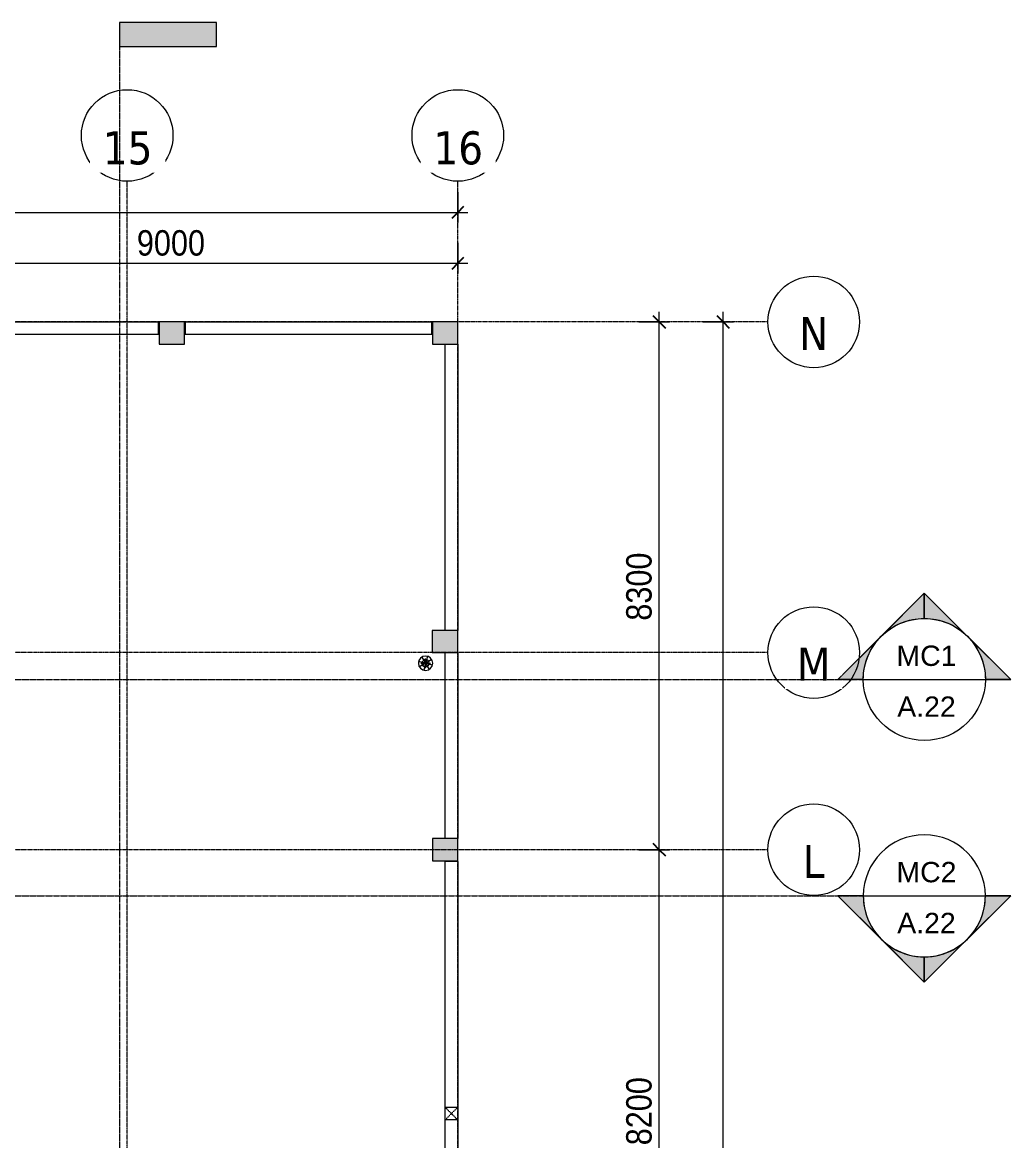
# Model space of a CAD drawing. Header units: millimetres. Extents: x 27447 to 251759, y -15958 to 82948.
# Drawn here: x 120404 to 135948, y 65362 to 82948 of the extents above; entities that cross this region are included whole.
import ezdxf

# ---------------------------------------------------------------- set-up
doc = ezdxf.new("R2010")
doc.units = ezdxf.units.MM
for name, pattern in [('Dash', [6, 3, -3]), ('Dash Dot 3_16_', [7.9375, 4.7625, -1.5875, 0, -1.5875]), ('Grid Line', [22.225, 12.7, -3.175, 3.175, -3.175]), ('IMPORT-CENTER _3_', [10.16, 6.35, -1.27, 1.27, -1.27])]:
    doc.linetypes.add(name, pattern=pattern)
for name, color, linetype, lineweight in [('0-1', 7, 'Continuous', 5), ('A-ANNO-DIMS', 211, 'Continuous', 9), ('A-ANNO-DIMS-160', 211, 'Continuous', 9), ('A-FLOR', 192, 'Continuous', 9), ('A-FLOR-1', 250, 'Continuous', 9), ('A-WALL', 113, 'Continuous', 9), ('G-ANNO-SYMB', 111, 'Continuous', 9), ('G-ANNO-SYMB-1', 111, 'Dash Dot 3_16_', 18), ('G-IMPT', 8, 'Continuous', 9), ('G-IMPT-2', 8, 'IMPORT-CENTER _3_', 9), ('M-EQPM', 50, 'Continuous', 9), ('S-COLS', 52, 'Continuous', 9), ('S-COLS-1', 52, 'Continuous', 5), ('S-COLS-2', 7, 'Continuous', 18), ('S-COLS-3', 250, 'Continuous', 9), ('S-COLS-HDLN', 52, 'Dash', 9), ('S-GRID-1', 1, 'Grid Line', 9), ('S-GRID-IDEN', 1, 'Continuous', 9)]:
    doc.layers.add(name, color=color, linetype=linetype, lineweight=lineweight)
doc.styles.add('Arial_5', font='arial_0.ttf', dxfattribs={"height": 320})
doc.styles.add('Tahoma_B', font='tahomabd_0.ttf', dxfattribs={"height": 520})
doc.styles.add('UTM Avo', font='UTM Avo.ttf', dxfattribs={"width": 0.9, "height": 400})
doc.dimstyles.new('1_Dim_chi_tiet_2_5', dxfattribs={"dimscale": 304.8, "dimtxt": 399.720379, "dimasz": 0.629921, "dimexe": 0.524934, "dimexo": 0.0625, "dimgap": 0.052493, "dimtad": 1, "dimdec": 0, "dimrnd": 5, "dimzin": 0, "dimdsep": 46, "dimtxsty": 'UTM Avo', "dimblk1": 'OBLIQUE', "dimblk2": 'OBLIQUE', "dimsah": 1, "dimcen": 0.09, "dimdle": 0.524934, "dimazin": 0, "dimtfac": 1, "dimtdec": 4, "dimtix": 1, "dimtmove": 0, "dimatfit": 3, "dimfxl": 1.049869, "dimfxlon": 1, "dimtvp": 1, "dimtolj": 1, "dimtzin": 0, "dimarcsym": 2})

# ---------------------------------------------------------------- blocks, each defined once
blk = doc.blocks.new('M_Concrete-Rectangular-Column2 - 350x400-688325-TKCS_MB TUM MÁI')
at = {"layer": 'S-COLS'}
blk.add_hatch(color=256, dxfattribs=at).paths.add_polyline_path([(-200, -175), (200, -175), (200, 175), (-200, 175)])
at = {"layer": 'S-COLS-2'}
for p, q in [((200, 175), (-200, 175)), ((-200, 175), (-200, -175)), ((200, -175), (200, 175)), ((-200, -175), (200, -175))]:
    blk.add_line(p, q, dxfattribs=at)
blk = doc.blocks.new('NCV_TKTC_KET CAU_rvt-1-TKCS_MB TUM MÁI')
at = {"layer": 'S-COLS-1'}
for points in [[(122953, 77887), (122953, 78237), (122553, 78237), (122553, 77887)], [(127252, 73037), (127252, 73387), (126852, 73387), (126852, 73037)], [(127253, 69762), (127253, 70112), (126853, 70112), (126853, 69762)]]:
    blk.add_hatch(color=256, dxfattribs=at).paths.add_polyline_path(points)
at = {"layer": 'A-FLOR-1'}
for p, q in [((122553, 78237), (122543, 78237)), ((122963, 78237), (122953, 78237)), ((127253, 73037), (127253, 73387)), ((127253, 69752), (127253, 69762))]:
    blk.add_line(p, q, dxfattribs=at)
at = {"layer": 'S-COLS-2'}
for p, q in [((122953, 78237), (122553, 78237)), ((122553, 78237), (122553, 77887)), ((122953, 77887), (122953, 78237)), ((122553, 77887), (122953, 77887)), ((126852, 73387), (126852, 73037)), ((127252, 73387), (126852, 73387)), ((127252, 73037), (127252, 73387)), ((126852, 73037), (127252, 73037)), ((126853, 70112), (126853, 69762)), ((127253, 70112), (126853, 70112)), ((127253, 69762), (127253, 70112)), ((126853, 69762), (127253, 69762))]:
    blk.add_line(p, q, dxfattribs=at)
at = {"layer": 'S-COLS-3'}
blk.add_blockref('M_Concrete-Rectangular-Column2 - 350x400-688325-TKCS_MB TUM MÁI', (127053, 78062), dxfattribs=at)
blk = doc.blocks.new('TKTC_XREF_260130_MB TUM MAI - TKTC_XREF_260130_MB TUM MAI_dwg_$cc-4167671-TKCS_MB TUM MÁI')
at = {"layer": 'G-IMPT'}
blk.add_circle((0, 0), 0.5, dxfattribs=at)
for centre, radius, start, end in [((0, 0), 0.5, 90, 270), ((0.19, 0.25), 0.313, 126.8699, 233.1301), ((-0.19, -0.25), 0.313, 306.8699, 53.1301)]:
    blk.add_arc(centre, radius, start, end, dxfattribs=at)
at = {"layer": 'G-IMPT-2'}
for p, q in [((-0.67, 0), (0.67, 0)), ((0, -0.67), (0, 0.67))]:
    blk.add_line(p, q, dxfattribs=at)
blk = doc.blocks.new('TKTC_XREF_260130_MB TUM MAI - TKTC_XREF_260130_MB TUM MAI_dwg_RD-4167670-TKCS_MB TUM MÁI')
at = {"layer": 'G-IMPT'}
for p, q in [((-75, 0), (75, 0)), ((-53, 53), (53, -53)), ((-53, -53), (53, 53)), ((0, 75), (0, -75))]:
    blk.add_line(p, q, dxfattribs=at)
for radius in [75, 37.5]:
    blk.add_circle((0, 0), radius, dxfattribs=at)
blk = doc.blocks.new('TKTC_XREF_260130_MB TUM MAI - TKTC_XREF_260130_MB TUM MAI_dwg-4167669-TKCS_MB TUM MÁI')
at = {"layer": 'G-IMPT'}
for p, q in [((-80599, -782934), (-80609, -782934)), ((-80189, -782934), (-80199, -782934)), ((-75899, -788131), (-75899, -787781)), ((-75899, -791416), (-75899, -791406))]:
    blk.add_line(p, q, dxfattribs=at)
at = {"extrusion": (0, 0, -1)}
for name, xscale, yscale, zscale, rotation in [('TKTC_XREF_260130_MB TUM MAI - TKTC_XREF_260130_MB TUM MAI_dwg_RD-4167670-TKCS_MB TUM MÁI', 1.5, 1.5, -1.5, 330.0137897223599), ('TKTC_XREF_260130_MB TUM MAI - TKTC_XREF_260130_MB TUM MAI_dwg_$cc-4167671-TKCS_MB TUM MÁI', 113.7150000000073, 113.7150000000073, -113.7150000000073, 89.99900866374676)]:
    blk.add_blockref(name, (76406, -788298), dxfattribs=dict(at, xscale=xscale, yscale=yscale, zscale=zscale, rotation=rotation))
blk = doc.blocks.new('TKTC_XREF_260130_MB TUM MAI - TKTC_XREF_251221_MB TUM MAI-2041484-TKCS_MB TUM MÁI')
blk.add_blockref('TKTC_XREF_260130_MB TUM MAI - TKTC_XREF_260130_MB TUM MAI_dwg-4167669-TKCS_MB TUM MÁI', (169499, 843934))
blk = doc.blocks.new('G1_SOF - BO TRU - 200x200-3063338-TKCS_MB TUM MÁI')
at = {"layer": 'S-COLS'}
for p, q in [((-100, 100), (100, 100)), ((-100, -100), (-100, 100)), ((100, 100), (100, -100)), ((100, -100), (-100, -100))]:
    blk.add_line(p, q, dxfattribs=at)
at = {"layer": 'S-COLS-HDLN'}
for p, q in [((100, -100), (-100, 100)), ((-100, -100), (100, 100))]:
    blk.add_line(p, q, dxfattribs=at)
blk = doc.blocks.new('TKTC_QUAT HUT KHOI_260130 - TKTC_QUAT HUT KHOI_260130_dwg-4168555-TKCS_MB TUM MÁI')
at = {"layer": 'G-IMPT'}
for p, q in [((122552, 78239), (122542, 78239)), ((122962, 78239), (122952, 78239)), ((127252, 73040), (127252, 73390)), ((127252, 69755), (127252, 69765))]:
    blk.add_line(p, q, dxfattribs=at)
blk = doc.blocks.new('TKTC_QUAT HUT KHOI_260130 - TKTC_QUAT HUT KHOI_260130-2046036-TKCS_MB TUM MÁI')
blk.add_blockref('TKTC_QUAT HUT KHOI_260130 - TKTC_QUAT HUT KHOI_260130_dwg-4168555-TKCS_MB TUM MÁI', (-33652, -17239))
blk = doc.blocks.new('TKTC_BON NUOC MAI_260130 - TKTC_BON NUOC MAI_260130_dwg-3426650-TKCS_MB TUM MÁI')
at = {"layer": 'G-IMPT'}
for p, q in [((-80599, -782934), (-80609, -782934)), ((-80189, -782934), (-80199, -782934)), ((-75899, -788134), (-75899, -787784)), ((-75899, -791419), (-75899, -791409))]:
    blk.add_line(p, q, dxfattribs=at)
blk = doc.blocks.new('TKTC_BON NUOC MAI_260130 - TKTC_BON NUOC MAI_260130-2047084-TKCS_MB TUM MÁI')
blk.add_blockref('TKTC_BON NUOC MAI_260130 - TKTC_BON NUOC MAI_260130_dwg-3426650-TKCS_MB TUM MÁI', (169499, 843934))
blk = doc.blocks.new('Grid - M_Grid Head - Circle-353313-TKCS_MB TUM MÁI')
at = {"layer": 'S-GRID-IDEN'}
blk.add_circle((0, 0), 4.5, dxfattribs=at)
blk = doc.blocks.new('Section - M_Section Head - Filled-352373-TKCS_MB TUM MÁI')
at = {"layer": 'G-ANNO-SYMB'}
h = blk.add_hatch(color=256, dxfattribs=at)
edge = h.paths.add_edge_path()
edge.add_line((-6, 8.49), (-6, 6))
edge.add_arc((-6, 0), 6, 90, 135)
edge.add_line((-10.24, 4.24), (-6, 8.49))
h = blk.add_hatch(color=256, dxfattribs=at)
edge = h.paths.add_edge_path()
edge.add_line((-6, 8.49), (-1.76, 4.24))
edge.add_arc((-6, 0), 6, 45, 90)
edge.add_line((-6, 6), (-6, 8.49))
h = blk.add_hatch(color=256, dxfattribs=at)
edge = h.paths.add_edge_path()
edge.add_line((-14.49, 0), (-10.24, 4.24))
edge.add_arc((-6, 0), 6, 135, 180)
edge.add_line((-12, 0), (-14.49, 0))
h = blk.add_hatch(color=256, dxfattribs=at)
edge = h.paths.add_edge_path()
edge.add_line((2.49, 0), (0, 0))
edge.add_arc((-6, 0), 6, 360, 405)
edge.add_line((-1.76, 4.24), (2.49, 0))
for p, q in [((-6, 8.49), (-14.49, 0)), ((-6, 8.49), (-10.24, 4.24)), ((-6, 8.49), (2.49, 0)), ((-6, 6), (-6, 8.49)), ((-6, 8.49), (-6, 6)), ((-1.76, 4.24), (-6, 8.49)), ((-10.24, 4.24), (-14.49, 0)), ((2.49, 0), (-1.76, 4.24)), ((-14.49, 0), (-12, 0)), ((0, 0), (2.49, 0)), ((-12, 0), (-14.49, 0)), ((0, 0), (2.49, 0))]:
    blk.add_line(p, q, dxfattribs=at)
for start, end in [(360, 180), (90, 135), (45, 90), (135, 180), (360, 45), (180, 360)]:
    blk.add_arc((-6, 0), 6, start, end, dxfattribs=at)
blk = doc.blocks.new('Section - 3_32_ x 3_8_-4701953-TKCS_MB TUM MÁI')
at = {"layer": 'G-ANNO-SYMB'}
blk.add_hatch(color=256, dxfattribs=at).paths.add_polyline_path([(0, 9.525), (0, 0), (-2.38125, 0), (-2.38125, 9.525)])
for p, q in [((0, 9.525), (-2.38125, 9.525)), ((-2.38125, 9.525), (-2.38125, 0)), ((0, 0), (0, 9.525)), ((-2.38125, 0), (0, 0))]:
    blk.add_line(p, q, dxfattribs=at)
blk = doc.blocks.new('DIMBLOCK32-TKCS_MB TUM MÁI')
at = {"layer": 'A-ANNO-DIMS-160'}
for p, q in [((105953, 80280), (105953, 79800)), ((105953, 79960), (105953, 80280)), ((127253, 80280), (127253, 79800)), ((127253, 79960), (127253, 80280)), ((105793, 79960), (127413, 79960))]:
    blk.add_line(p, q, dxfattribs=at)
at = {"layer": 'A-ANNO-DIMS-160', "lineweight": 25}
for p, q in [((105953, 79960), (106049, 80056)), ((127253, 79960), (127349, 80056)), ((105953, 79960), (105857, 79864)), ((127253, 79960), (127157, 79864))]:
    blk.add_line(p, q, dxfattribs=at)
at = {"layer": 'A-ANNO-DIMS-160', "color": 0, "insert": (115918, 80480), "char_height": 400, "width": 1643.29, "attachment_point": 1, "line_spacing_factor": 1.110334, "style": 'UTM Avo'}
blk.add_mtext('21300', dxfattribs=at)
blk = doc.blocks.new('_Oblique')
at = {"color": 0, "linetype": 'ByBlock', "lineweight": -2}
blk.add_line((-0.5, -0.5), (0.5, 0.5), dxfattribs=at)
blk = doc.blocks.new('DIMBLOCK35-TKCS_MB TUM MÁI')
at = {"layer": 'A-ANNO-DIMS-160'}
for p, q in [((118253, 79480), (118253, 79000)), ((118253, 79160), (118253, 79480)), ((127253, 79480), (127253, 79000)), ((127253, 79160), (127253, 79480)), ((118253, 79160), (127413, 79160))]:
    blk.add_line(p, q, dxfattribs=at)
at = {"layer": 'A-ANNO-DIMS-160', "lineweight": 25}
for p, q in [((118253, 79160), (118157, 79064)), ((118253, 79160), (118349, 79256)), ((127253, 79160), (127157, 79064)), ((127253, 79160), (127349, 79256))]:
    blk.add_line(p, q, dxfattribs=at)
at = {"layer": 'A-ANNO-DIMS-160', "color": 0, "insert": (122205, 79680), "char_height": 400, "width": 1314.64, "attachment_point": 1, "line_spacing_factor": 1.110334, "style": 'UTM Avo'}
blk.add_mtext('9000', dxfattribs=at)
blk = doc.blocks.new('DIMBLOCK39-TKCS_MB TUM MÁI')
at = {"layer": 'A-ANNO-DIMS-160', "lineweight": 25}
for p, q in [((131427, 78237), (131331, 78333)), ((131427, 78237), (131523, 78141)), ((131427, 17237), (131331, 17333)), ((131427, 17237), (131523, 17141))]:
    blk.add_line(p, q, dxfattribs=at)
at = {"layer": 'A-ANNO-DIMS-160'}
for p, q in [((131427, 17077), (131427, 78397)), ((131107, 78237), (131587, 78237)), ((131427, 78237), (131107, 78237)), ((131107, 17237), (131587, 17237)), ((131427, 17237), (131107, 17237))]:
    blk.add_line(p, q, dxfattribs=at)
at = {"layer": 'A-ANNO-DIMS-160', "color": 0, "insert": (130907, 47052), "char_height": 400, "width": 1643.29, "attachment_point": 1, "rotation": 90, "line_spacing_factor": 1.110334, "style": 'UTM Avo'}
blk.add_mtext('61000', dxfattribs=at)
blk = doc.blocks.new('DIMBLOCK43-TKCS_MB TUM MÁI')
at = {"layer": 'A-ANNO-DIMS-160', "lineweight": 25}
for p, q in [((130421, 69937), (130325, 70033)), ((130421, 69937), (130517, 69841)), ((130421, 61737), (130325, 61833)), ((130421, 61737), (130517, 61641))]:
    blk.add_line(p, q, dxfattribs=at)
at = {"layer": 'A-ANNO-DIMS-160'}
for p, q in [((130101, 69937), (130581, 69937)), ((130421, 69937), (130101, 69937)), ((130421, 61737), (130421, 69937)), ((130101, 61737), (130581, 61737)), ((130421, 61737), (130101, 61737))]:
    blk.add_line(p, q, dxfattribs=at)
at = {"layer": 'A-ANNO-DIMS-160', "color": 0, "insert": (129901, 65289), "char_height": 400, "width": 1314.64, "attachment_point": 1, "rotation": 90, "line_spacing_factor": 1.110334, "style": 'UTM Avo'}
blk.add_mtext('8200', dxfattribs=at)
blk = doc.blocks.new('DIMBLOCK44-TKCS_MB TUM MÁI')
at = {"layer": 'A-ANNO-DIMS-160', "lineweight": 25}
for p, q in [((130421, 78237), (130325, 78333)), ((130421, 78237), (130517, 78141)), ((130421, 69937), (130325, 70033)), ((130421, 69937), (130517, 69841))]:
    blk.add_line(p, q, dxfattribs=at)
at = {"layer": 'A-ANNO-DIMS-160'}
for p, q in [((130421, 69937), (130421, 78397)), ((130101, 78237), (130581, 78237)), ((130421, 78237), (130101, 78237)), ((130101, 69937), (130581, 69937)), ((130421, 69937), (130101, 69937))]:
    blk.add_line(p, q, dxfattribs=at)
at = {"layer": 'A-ANNO-DIMS-160', "color": 0, "insert": (129901, 73539), "char_height": 400, "width": 1314.64, "attachment_point": 1, "rotation": 90, "line_spacing_factor": 1.110334, "style": 'UTM Avo'}
blk.add_mtext('8300', dxfattribs=at)

msp = doc.modelspace()

# ---------------------------------------------------------------- linework, layer by layer
at = {"layer": 'A-FLOR'}
for p, q in [((122552.6, 78039), (122542.6, 78039)), ((122962.6, 78039), (122952.6, 78039)), ((127052.6, 69751.9), (127052.6, 69761.9))]:
    msp.add_line(p, q, dxfattribs=at)
at = {"layer": 'A-WALL'}
for p, q in [((118652.6, 78239), (122542.6, 78239)), ((122542.6, 78039), (122542.6, 78239)), ((122962.6, 78236.9), (126852.6, 78236.9)), ((122962.6, 78236.9), (122962.6, 78036.9)), ((126842.6, 78036.9), (126842.6, 78236.9)), ((122542.6, 78039), (118652.6, 78039)), ((126852.6, 78036.9), (122962.6, 78036.9)), ((127052.6, 73386.9), (127052.6, 77886.9)), ((127252.6, 77886.9), (127252.6, 73386.9)), ((127052.6, 70111.9), (127052.6, 73036.9)), ((127252.6, 73036.9), (127252.6, 70111.9)), ((127052.6, 61911.9), (127052.6, 69751.9)), ((127252.6, 69751.9), (127052.6, 69751.9)), ((127252.6, 69751.9), (127252.6, 61911.9))]:
    msp.add_line(p, q, dxfattribs=at)
at = {"layer": 'G-ANNO-SYMB'}
for p, q in [((133630.6, 72614.1), (135550.6, 72614.1)), ((133630.6, 69211.5), (135550.6, 69211.5))]:
    msp.add_line(p, q, dxfattribs=at)
at = {"layer": 'G-ANNO-SYMB-1'}
msp.add_line((27827.8, 69211.5), (133630.6, 69211.5), dxfattribs=at)
at = {"layer": 'S-GRID-1'}
for p, q in [((122052.6, 76449.5), (122052.6, 80449.5)), ((127252.6, 76449.5), (127252.6, 80449.5)), ((128131.3, 78236.9), (34592.6, 78236.9)), ((132131.3, 78236.9), (128131.3, 78236.9)), ((122052.6, 19295.8), (122052.6, 76449.5)), ((127252.6, 19295.8), (127252.6, 76449.5)), ((128131.3, 73036.9), (34592.6, 73036.9)), ((132131.3, 73036.9), (128131.3, 73036.9)), ((128131.3, 69936.9), (34592.6, 69936.9)), ((132131.3, 69936.9), (128131.3, 69936.9))]:
    msp.add_line(p, q, dxfattribs=at)

# ---------------------------------------------------------------- block references
at = {"layer": '0-1'}
msp.add_blockref('NCV_TKTC_KET CAU_rvt-1-TKCS_MB TUM MÁI', (0, 0), dxfattribs=at)
at = {"layer": 'G-ANNO-SYMB', "xscale": 159.9999999999999, "yscale": 159.9999999999999, "zscale": 159.9999999999999, "rotation": 269.9999999999996}
msp.add_blockref('Section - 3_32_ x 3_8_-4701953-TKCS_MB TUM MÁI', (121932.6, 82567), dxfattribs=at)
at = {"layer": 'M-EQPM'}
for name, p in [('TKTC_BON NUOC MAI_260130 - TKTC_BON NUOC MAI_260130-2047084-TKCS_MB TUM MÁI', (33652.6, 17236.9)), ('TKTC_QUAT HUT KHOI_260130 - TKTC_QUAT HUT KHOI_260130-2046036-TKCS_MB TUM MÁI', (33652.6, 17235.3)), ('TKTC_XREF_260130_MB TUM MAI - TKTC_XREF_251221_MB TUM MAI-2041484-TKCS_MB TUM MÁI', (33652.6, 17233.6))]:
    msp.add_blockref(name, p, dxfattribs=at)
at = {"layer": 'S-COLS', "rotation": 180}
msp.add_blockref('G1_SOF - BO TRU - 200x200-3063338-TKCS_MB TUM MÁI', (127152.6, 65786.9), dxfattribs=at)
at = {"layer": 'S-GRID-IDEN', "xscale": 159.9999999999999, "yscale": 159.9999999999999, "zscale": 159.9999999999999}
for p in [(122052.6, 81169.5), (127252.6, 81169.5)]:
    msp.add_blockref('Grid - M_Grid Head - Circle-353313-TKCS_MB TUM MÁI', p, dxfattribs=at)
at = {"layer": 'S-GRID-IDEN', "xscale": 159.9999999999999, "yscale": 159.9999999999999, "zscale": 159.9999999999999, "rotation": 89.99999999999982}
for p in [(132851.3, 78236.9), (132851.3, 73036.9), (132851.3, 69936.9)]:
    msp.add_blockref('Grid - M_Grid Head - Circle-353313-TKCS_MB TUM MÁI', p, dxfattribs=at)

# ---------------------------------------------------------------- texts
at = {"layer": 'G-ANNO-SYMB', "char_height": 320, "attachment_point": 5, "line_spacing_factor": 0.936439, "style": 'Arial_5'}
for s, insert, width in [('\\pt2032,4064,6096,8128,10160,12192,14224,16256,18288,20320,22352,24384,26416,28448,30480,32512,34544,36576,38608,40640,42672,44704,46736,48768,50800,52832,54864,56896,58928,60960,62992,65024;MC1', (134624.6, 72985.2), 963.2), ('\\pt2032,4064,6096,8128,10160,12192,14224,16256,18288,20320,22352,24384,26416,28448,30480,32512,34544,36576,38608,40640,42672,44704,46736,48768,50800,52832,54864,56896,58928,60960,62992,65024;A.22', (134624.6, 72187), 952), ('\\pt2032,4064,6096,8128,10160,12192,14224,16256,18288,20320,22352,24384,26416,28448,30480,32512,34544,36576,38608,40640,42672,44704,46736,48768,50800,52832,54864,56896,58928,60960,62992,65024;MC2', (134624.6, 69582.7), 963.2), ('\\pt2032,4064,6096,8128,10160,12192,14224,16256,18288,20320,22352,24384,26416,28448,30480,32512,34544,36576,38608,40640,42672,44704,46736,48768,50800,52832,54864,56896,58928,60960,62992,65024;A.22', (134624.6, 68784.4), 952)]:
    msp.add_mtext(s, dxfattribs=dict(at, insert=insert, width=width))

# ---------------------------------------------------------------- dimensions: what is measured, and where the dimension line sits
at = {"layer": 'A-ANNO-DIMS'}
for base, p1, p2, override, picture, middle in [((127252.6, 79960.4), (105952.6, 80280.4), (127252.6, 80280.4), {"dimpost": '<>', "dimfxl": 21300}, 'DIMBLOCK32-TKCS_MB TUM MÁI', (116602.6, 80183.4)), ((127252.6, 79160.4), (118252.6, 79480.4), (127252.6, 79480.4), {"dimpost": '<>', "dimfxl": 9000}, 'DIMBLOCK35-TKCS_MB TUM MÁI', (122752.6, 79383.4))]:
    dim = msp.add_linear_dim(base=base, p1=p1, p2=p2, dimstyle='1_Dim_chi_tiet_2_5', override=override, dxfattribs=at)
    dim.commit()
    dim.dimension.update_dxf_attribs({"geometry": picture, "text_midpoint": middle})
for base, p1, p2, override, picture, middle in [((130420.6, 78236.9), (130100.6, 69936.9), (130100.6, 78236.9), {"dimpost": '<>', "dimfxl": 8300}, 'DIMBLOCK44-TKCS_MB TUM MÁI', (130197.6, 74086.9)), ((131427.1, 78236.9), (131107.1, 17236.9), (131107.1, 78236.9), {"dimpost": '<>', "dimfxl": 61000}, 'DIMBLOCK39-TKCS_MB TUM MÁI', (131204.1, 47736.9)), ((130420.6, 69936.9), (130100.6, 61736.9), (130100.6, 69936.9), {"dimpost": '<>', "dimfxl": 8200}, 'DIMBLOCK43-TKCS_MB TUM MÁI', (130197.6, 65836.9))]:
    dim = msp.add_linear_dim(base=base, p1=p1, p2=p2, angle=90, dimstyle='1_Dim_chi_tiet_2_5', override=override, dxfattribs=at)
    dim.commit()
    dim.dimension.update_dxf_attribs({"geometry": picture, "text_midpoint": middle})

# ---------------------------------------------------------------- next in the draw order: texts
at = {"layer": 'S-GRID-IDEN', "char_height": 520, "attachment_point": 5, "line_spacing_factor": 0.996129, "style": 'Tahoma_B', "bg_fill": 3, "box_fill_scale": 1.25, "bg_fill_color": 256, "bg_fill_true_color": 13158600, "bg_fill_transparency": 0}
for s, insert, width in [('\\pt2031.9988,4063.9976,6096.0016,8128.0004,10159.9992,12191.998,14224.002,16256.0008,18287.9996,20319.9984,22352.0024,24384.0012,26416,28447.9988,30479.9976,32512.0016,34544.0004,36575.9992,38607.998,40640.002,42672.0008,44703.9996,46735.9984,48768.0024,50800.0012,52832,54863.9988,56895.9976,58928.0016,60960.0004,62991.9992,65023.998;15', (122059.3, 80969.8), 921.6), ('\\pt2031.9988,4063.9976,6096.0016,8128.0004,10159.9992,12191.998,14224.002,16256.0008,18287.9996,20319.9984,22352.0024,24384.0012,26416,28447.9988,30479.9976,32512.0016,34544.0004,36575.9992,38607.998,40640.002,42672.0008,44703.9996,46735.9984,48768.0024,50800.0012,52832,54863.9988,56895.9976,58928.0016,60960.0004,62991.9992,65023.998;16', (127259.3, 80969.8), 921.6), ('\\pt2031.9988,4063.9976,6096.0016,8128.0004,10159.9992,12191.998,14224.002,16256.0008,18287.9996,20319.9984,22352.0024,24384.0012,26416,28447.9988,30479.9976,32512.0016,34544.0004,36575.9992,38607.998,40640.002,42672.0008,44703.9996,46735.9984,48768.0024,50800.0012,52832,54863.9988,56895.9976,58928.0016,60960.0004,62991.9992,65023.998;N', (132849.9, 78053.6), 561.6), ('\\pt2031.9988,4063.9976,6096.0016,8128.0004,10159.9992,12191.998,14224.002,16256.0008,18287.9996,20319.9984,22352.0024,24384.0012,26416,28447.9988,30479.9976,32512.0016,34544.0004,36575.9992,38607.998,40640.002,42672.0008,44703.9996,46735.9984,48768.0024,50800.0012,52832,54863.9988,56895.9976,58928.0016,60960.0004,62991.9992,65023.998;M', (132849.9, 72853.6), 646.4), ('\\pt2031.9988,4063.9976,6096.0016,8128.0004,10159.9992,12191.998,14224.002,16256.0008,18287.9996,20319.9984,22352.0024,24384.0012,26416,28447.9988,30479.9976,32512.0016,34544.0004,36575.9992,38607.998,40640.002,42672.0008,44703.9996,46735.9984,48768.0024,50800.0012,52832,54863.9988,56895.9976,58928.0016,60960.0004,62991.9992,65023.998;L', (132849.9, 69753.6), 412.8)]:
    msp.add_mtext(s, dxfattribs=dict(at, insert=insert, width=width))

# ---------------------------------------------------------------- next in the draw order: linework, layer by layer
at = {"layer": 'G-ANNO-SYMB-1'}
for p, q in [((121932.6, 82567), (121932.6, 13781.3)), ((27827.8, 72614.1), (133630.6, 72614.1))]:
    msp.add_line(p, q, dxfattribs=at)

# ---------------------------------------------------------------- next in the draw order: block references
at = {"layer": 'G-ANNO-SYMB', "extrusion": (0, 0, -1), "xscale": 159.9999999999999, "yscale": 159.9999999999999, "zscale": 159.9999999999999}
msp.add_blockref('Section - M_Section Head - Filled-352373-TKCS_MB TUM MÁI', (-133630.6, 72614.1), dxfattribs=at)
at = {"layer": 'G-ANNO-SYMB', "xscale": 159.9999999999999, "yscale": 159.9999999999999, "zscale": 159.9999999999999, "rotation": 180}
msp.add_blockref('Section - M_Section Head - Filled-352373-TKCS_MB TUM MÁI', (133630.6, 69211.5), dxfattribs=at)

doc.saveas('drawing.dxf')
